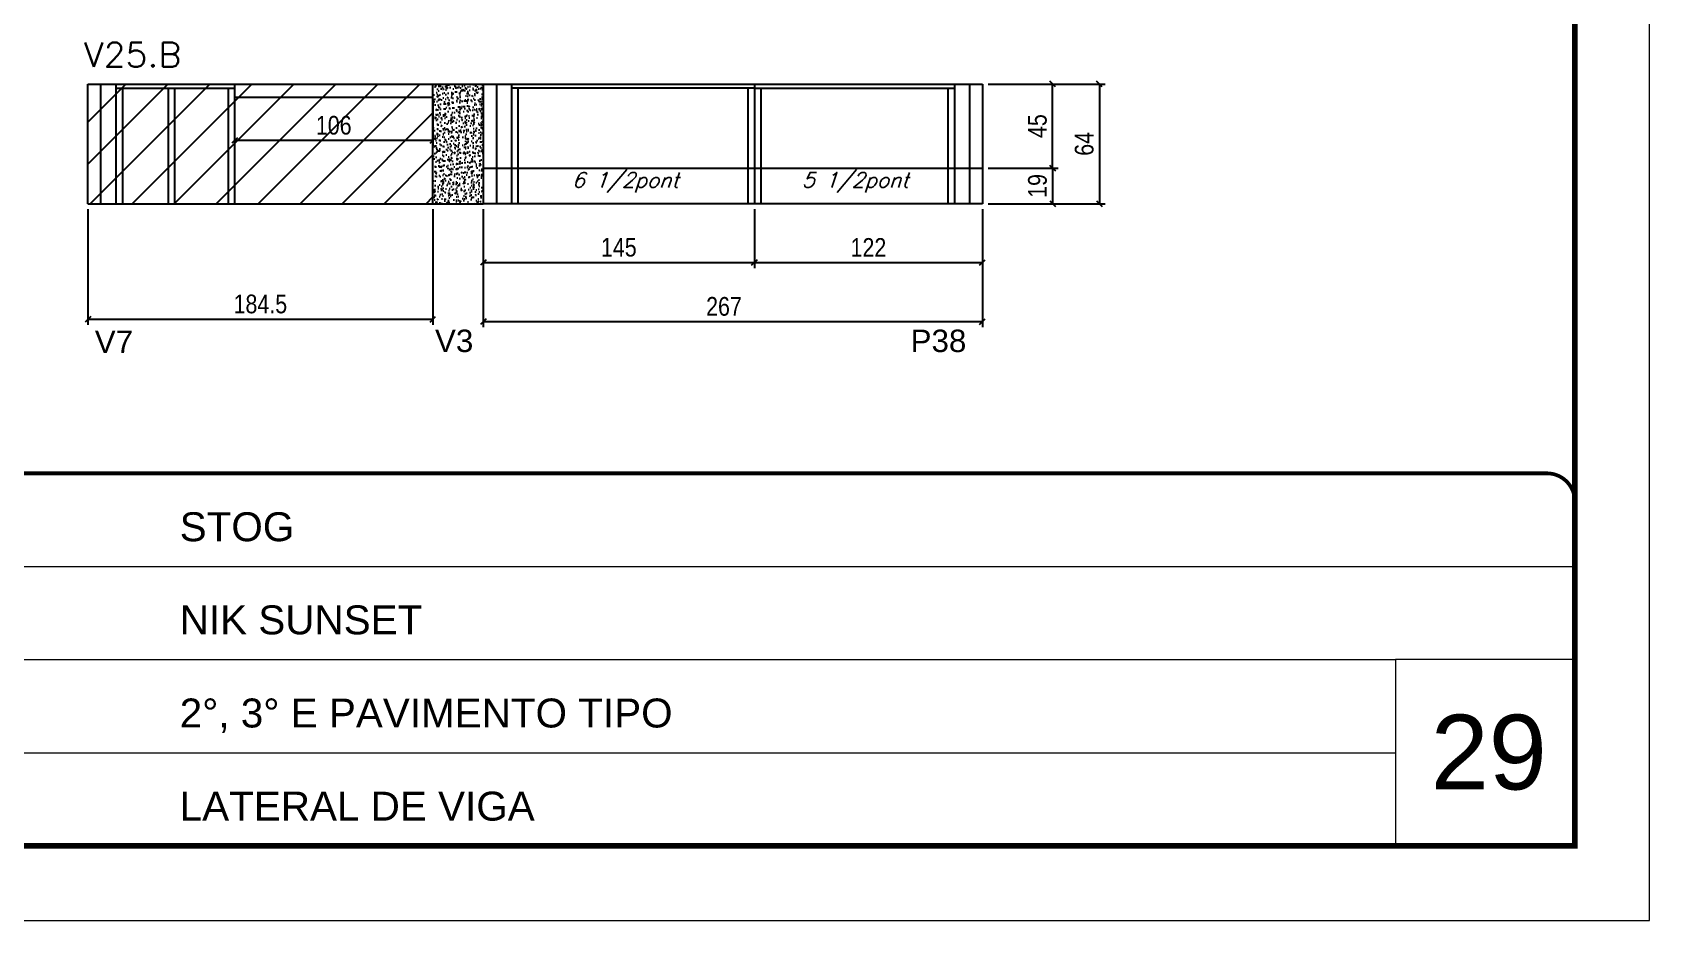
# Model space of a CAD drawing. Extents: x -10448 to -1189, y -11772 to 17235.
# Drawn here: x -9828 to -8963, y 7754 to 8229 of the extents above; entities that cross this region are included whole.
import ezdxf

# ---------------------------------------------------------------- set-up
doc = ezdxf.new("R2010")
doc.units = 0
doc.linetypes.add('CONTINUO', pattern=[0])
doc.linetypes.add('DASHED', pattern=[0.75, 0.5, -0.25])
for name, color, linetype in [('5', 5, 'Continuous'), ('COTA', 241, 'Continuous'), ('Painéis', 200, 'Continuous'), ('Reaproveitamento', 251, 'Continuous'), ('SARR_2.2x7', 40, 'Continuous'), ('SARR_3.5x7', 81, 'Continuous'), ('texto', 7, 'Continuous')]:
    doc.layers.add(name, color=color, linetype=linetype)
for name, color, linetype, lineweight in [('CARIMBO', 255, 'Continuous', 9), ('Folhas', 255, 'Continuous', 9), ('SARRAFO DE PRESSAO', 251, 'DASHED', 9), ('Texto Seção', 7, 'Continuous', 15)]:
    doc.layers.add(name, color=color, linetype=linetype, lineweight=lineweight)
doc.styles.add('ARIAL', font='arial.ttf')
doc.styles.add('COTA TECNICA', font='techl___.ttf', dxfattribs={"height": 10})
doc.styles.add('REGUA-120', font='ROMANS.shx', dxfattribs={"height": 15})
doc.styles.add('Romans', font='romans.shx')
doc.styles.get("Standard").update_dxf_attribs({"font": 'arial.ttf'})
doc.dimstyles.new('PAINEL', dxfattribs={"dimtxt": 10, "dimasz": 3, "dimexe": 3, "dimexo": 3, "dimgap": 3, "dimtad": 1, "dimdec": 1, "dimzin": 12, "dimdsep": 46, "dimtxsty": 'COTA TECNICA', "dimblk1": 'OBLIQUE', "dimblk2": 'OBLIQUE', "dimsah": 1, "dimcen": 0.9, "dimclrd": 4, "dimclre": 4, "dimclrt": 240, "dimadec": 1, "dimazin": 3, "dimtfac": 1, "dimtdec": 1, "dimtmove": 0, "dimatfit": 3, "dimfxl": 1, "dimtolj": 1, "dimtzin": 12, "dimarcsym": 0})

# ---------------------------------------------------------------- blocks, each defined once
blk = doc.blocks.new('9999999999')
at = {"color": 30, "linetype": 'CONTINUO'}
for p, q in [((98564.56, 34379.64), (99583.98, 34379.64)), ((98564.56, 34329.83), (99487.98, 34329.83)), ((99583.98, 34329.83), (99487.98, 34329.83)), ((99487.98, 34329.83), (99487.98, 34230.21)), ((98564.56, 34280.02), (99487.98, 34280.02))]:
    blk.add_line(p, q, dxfattribs=at)
at = {"color": 30, "linetype": 'CONTINUO', "const_width": 2}
blk.add_lwpolyline([(99583.98, 34230.21), (99583.98, 34414.45, 0.414214), (99568.98, 34429.45), (98228.98, 34429.45, 0.414214), (98213.98, 34414.45), (98213.98, 34245.21, 0.414214), (98228.98, 34230.21), (99583.98, 34230.21)], format="xyb", dxfattribs=at)
at = {"layer": 'Folhas'}
blk.add_lwpolyline([(98138.98, 34190.21), (99623.98, 34190.21), (99623.98, 35240.21), (98138.98, 35240.21)], close=True, dxfattribs=at)
at = {"layer": 'Folhas', "color": 30, "const_width": 3}
blk.add_lwpolyline([(98213.98, 34230.21), (99583.98, 34230.21), (99583.98, 35200.21), (98213.98, 35200.21)], close=True, dxfattribs=at)
at = {"color": 7, "linetype": 'Continuous', "ltscale": 5, "style": 'ARIAL'}
for s, height, p in [('STOG', 15.483, (98837.68, 34393.13)), ('NIK SUNSET', 15.483, (98837.68, 34343.32)), ('2°, 3° E PAVIMENTO TIPO', 15.4829, (98837.68, 34293.51)), ('LATERAL DE VIGA', 15.4829, (98837.68, 34243.7))]:
    blk.add_text(s, height=height, dxfattribs=at).set_placement(p)
blk = doc.blocks.new('_Oblique')
at = {"color": 0, "linetype": 'ByBlock', "lineweight": -2}
blk.add_line((-0.5, -0.5), (0.5, 0.5), dxfattribs=at)
blk = doc.blocks.new('*D1360')
at = {"layer": 'COTA', "color": 4, "linetype": 'ByBlock', "lineweight": -2, "transparency": 16777216}
for p, q in [((-9798.68, 8134.65), (-9798.68, 8072.83)), ((-9614.18, 8134.65), (-9614.18, 8072.83)), ((-9798.68, 8075.83), (-9614.18, 8075.83))]:
    blk.add_line(p, q, dxfattribs=at)
at = {"layer": 'Defpoints', "color": 0, "linetype": 'ByBlock', "transparency": 16777216}
for p in [(-9798.68, 8137.65), (-9614.18, 8137.65), (-9614.18, 8075.83)]:
    blk.add_point(p, dxfattribs=at)
at = {"layer": 'COTA', "color": 4, "linetype": 'ByBlock', "lineweight": -2, "transparency": 16777216, "xscale": 3, "yscale": 3, "zscale": 3, "rotation": 180}
blk.add_blockref('_Oblique', (-9798.68, 8075.83), dxfattribs=at)
at = {"layer": 'COTA', "color": 4, "linetype": 'ByBlock', "lineweight": -2, "transparency": 16777216, "xscale": 3, "yscale": 3, "zscale": 3}
blk.add_blockref('_Oblique', (-9614.18, 8075.83), dxfattribs=at)
at = {"layer": 'COTA', "color": 240, "linetype": 'ByBlock', "transparency": 16777216, "insert": (-9706.43, 8083.96), "char_height": 10, "attachment_point": 5, "style": 'COTA TECNICA'}
blk.add_mtext('\\A1;184.5', dxfattribs=at)
blk = doc.blocks.new('*D1362')
at = {"layer": 'COTA', "color": 4, "linetype": 'ByBlock', "lineweight": -2, "transparency": 16777216}
for p, q in [((-9720.18, 8191.65), (-9720.18, 8168.45)), ((-9614.18, 8191.65), (-9614.18, 8168.45)), ((-9614.18, 8171.45), (-9720.18, 8171.45))]:
    blk.add_line(p, q, dxfattribs=at)
at = {"layer": 'Defpoints', "color": 0, "linetype": 'ByBlock', "transparency": 16777216}
for p in [(-9720.18, 8194.65), (-9614.18, 8194.65), (-9720.18, 8171.45)]:
    blk.add_point(p, dxfattribs=at)
at = {"layer": 'COTA', "color": 4, "linetype": 'ByBlock', "lineweight": -2, "transparency": 16777216, "xscale": 3, "yscale": 3, "zscale": 3, "rotation": 180}
blk.add_blockref('_Oblique', (-9720.18, 8171.45), dxfattribs=at)
at = {"layer": 'COTA', "color": 4, "linetype": 'ByBlock', "lineweight": -2, "transparency": 16777216, "xscale": 3, "yscale": 3, "zscale": 3}
blk.add_blockref('_Oblique', (-9614.18, 8171.45), dxfattribs=at)
at = {"layer": 'COTA', "color": 240, "linetype": 'ByBlock', "transparency": 16777216, "insert": (-9667.18, 8179.55), "char_height": 10, "attachment_point": 5, "style": 'COTA TECNICA'}
blk.add_mtext('\\A1;106', dxfattribs=at)
blk = doc.blocks.new('*D1353')
at = {"layer": 'COTA', "color": 4, "linetype": 'ByBlock', "lineweight": -2, "transparency": 16777216}
for p, q in [((-9587.18, 8134.65), (-9587.18, 8103.19)), ((-9442.18, 8134.65), (-9442.18, 8103.19)), ((-9587.18, 8106.19), (-9442.18, 8106.19))]:
    blk.add_line(p, q, dxfattribs=at)
at = {"layer": 'Defpoints', "color": 0, "linetype": 'ByBlock', "transparency": 16777216}
for p in [(-9587.18, 8137.65), (-9442.18, 8137.65), (-9442.18, 8106.19)]:
    blk.add_point(p, dxfattribs=at)
at = {"layer": 'COTA', "color": 4, "linetype": 'ByBlock', "lineweight": -2, "transparency": 16777216, "xscale": 3, "yscale": 3, "zscale": 3, "rotation": 180}
blk.add_blockref('_Oblique', (-9587.18, 8106.19), dxfattribs=at)
at = {"layer": 'COTA', "color": 4, "linetype": 'ByBlock', "lineweight": -2, "transparency": 16777216, "xscale": 3, "yscale": 3, "zscale": 3}
blk.add_blockref('_Oblique', (-9442.18, 8106.19), dxfattribs=at)
at = {"layer": 'COTA', "color": 240, "linetype": 'ByBlock', "transparency": 16777216, "insert": (-9514.68, 8114.3), "char_height": 10, "attachment_point": 5, "style": 'COTA TECNICA'}
blk.add_mtext('\\A1;145', dxfattribs=at)
blk = doc.blocks.new('*D1354')
at = {"layer": 'COTA', "color": 4, "linetype": 'ByBlock', "lineweight": -2, "transparency": 16777216}
for p, q in [((-9442.18, 8134.65), (-9442.18, 8103.19)), ((-9320.18, 8134.65), (-9320.18, 8103.19)), ((-9442.18, 8106.19), (-9320.18, 8106.19))]:
    blk.add_line(p, q, dxfattribs=at)
at = {"layer": 'Defpoints', "color": 0, "linetype": 'ByBlock', "transparency": 16777216}
for p in [(-9442.18, 8137.65), (-9320.18, 8137.65), (-9320.18, 8106.19)]:
    blk.add_point(p, dxfattribs=at)
at = {"layer": 'COTA', "color": 4, "linetype": 'ByBlock', "lineweight": -2, "transparency": 16777216, "xscale": 3, "yscale": 3, "zscale": 3, "rotation": 180}
blk.add_blockref('_Oblique', (-9442.18, 8106.19), dxfattribs=at)
at = {"layer": 'COTA', "color": 4, "linetype": 'ByBlock', "lineweight": -2, "transparency": 16777216, "xscale": 3, "yscale": 3, "zscale": 3}
blk.add_blockref('_Oblique', (-9320.18, 8106.19), dxfattribs=at)
at = {"layer": 'COTA', "color": 240, "linetype": 'ByBlock', "transparency": 16777216, "insert": (-9381.18, 8114.25), "char_height": 10, "attachment_point": 5, "style": 'COTA TECNICA'}
blk.add_mtext('\\A1;122', dxfattribs=at)
blk = doc.blocks.new('*D262')
at = {"layer": 'COTA', "color": 4, "linetype": 'ByBlock', "lineweight": -2, "transparency": 16777216}
for p, q in [((-9587.18, 8134.65), (-9587.18, 8071.57)), ((-9320.18, 8134.65), (-9320.18, 8071.57)), ((-9587.18, 8074.57), (-9320.18, 8074.57))]:
    blk.add_line(p, q, dxfattribs=at)
at = {"layer": 'Defpoints', "color": 0, "linetype": 'ByBlock', "transparency": 16777216}
for p in [(-9587.18, 8137.65), (-9320.18, 8137.65), (-9320.18, 8074.57)]:
    blk.add_point(p, dxfattribs=at)
at = {"layer": 'COTA', "color": 4, "linetype": 'ByBlock', "lineweight": -2, "transparency": 16777216, "xscale": 3, "yscale": 3, "zscale": 3, "rotation": 180}
blk.add_blockref('_Oblique', (-9587.18, 8074.57), dxfattribs=at)
at = {"layer": 'COTA', "color": 4, "linetype": 'ByBlock', "lineweight": -2, "transparency": 16777216, "xscale": 3, "yscale": 3, "zscale": 3}
blk.add_blockref('_Oblique', (-9320.18, 8074.57), dxfattribs=at)
at = {"layer": 'COTA', "color": 240, "linetype": 'ByBlock', "transparency": 16777216, "insert": (-9458.43, 8082.67), "char_height": 10, "attachment_point": 5, "style": 'COTA TECNICA'}
blk.add_mtext('\\A1;267', dxfattribs=at)
blk = doc.blocks.new('*D1355')
at = {"layer": 'COTA', "color": 4, "linetype": 'ByBlock', "lineweight": -2, "transparency": 16777216}
for p, q in [((-9317.18, 8201.65), (-9254.59, 8201.65)), ((-9257.59, 8201.65), (-9257.59, 8137.65)), ((-9317.18, 8137.65), (-9254.59, 8137.65))]:
    blk.add_line(p, q, dxfattribs=at)
at = {"layer": 'Defpoints', "color": 0, "linetype": 'ByBlock', "transparency": 16777216}
for p in [(-9320.18, 8201.65), (-9320.18, 8137.65), (-9257.59, 8137.65)]:
    blk.add_point(p, dxfattribs=at)
at = {"layer": 'COTA', "color": 4, "linetype": 'ByBlock', "lineweight": -2, "transparency": 16777216, "xscale": 3, "yscale": 3, "zscale": 3}
for p, rotation in [((-9257.59, 8201.65), 90), ((-9257.59, 8137.65), 270)]:
    blk.add_blockref('_Oblique', p, dxfattribs=dict(at, rotation=rotation))
at = {"layer": 'COTA', "color": 240, "linetype": 'ByBlock', "transparency": 16777216, "insert": (-9265.69, 8169.65), "char_height": 10, "attachment_point": 5, "rotation": 90, "style": 'COTA TECNICA'}
blk.add_mtext('\\A1;64', dxfattribs=at)
blk = doc.blocks.new('*D1356')
at = {"layer": 'COTA', "color": 4, "linetype": 'ByBlock', "lineweight": -2, "transparency": 16777216}
for p, q in [((-9317.18, 8201.65), (-9279.64, 8201.65)), ((-9282.64, 8156.65), (-9282.64, 8201.65)), ((-9317.18, 8156.65), (-9279.64, 8156.65))]:
    blk.add_line(p, q, dxfattribs=at)
at = {"layer": 'Defpoints', "color": 0, "linetype": 'ByBlock', "transparency": 16777216}
for p in [(-9320.18, 8201.65), (-9282.64, 8201.65), (-9320.18, 8156.65)]:
    blk.add_point(p, dxfattribs=at)
at = {"layer": 'COTA', "color": 4, "linetype": 'ByBlock', "lineweight": -2, "transparency": 16777216, "xscale": 3, "yscale": 3, "zscale": 3}
for p, rotation in [((-9282.64, 8201.65), 90), ((-9282.64, 8156.65), 270)]:
    blk.add_blockref('_Oblique', p, dxfattribs=dict(at, rotation=rotation))
at = {"layer": 'COTA', "color": 240, "linetype": 'ByBlock', "transparency": 16777216, "insert": (-9290.75, 8179.15), "char_height": 10, "attachment_point": 5, "rotation": 90, "style": 'COTA TECNICA'}
blk.add_mtext('\\A1;45', dxfattribs=at)
blk = doc.blocks.new('*D1357')
at = {"layer": 'COTA', "color": 4, "linetype": 'ByBlock', "lineweight": -2, "transparency": 16777216}
for p, q in [((-9317.18, 8156.65), (-9279.64, 8156.65)), ((-9282.64, 8156.65), (-9282.64, 8137.65)), ((-9317.18, 8137.65), (-9279.64, 8137.65))]:
    blk.add_line(p, q, dxfattribs=at)
at = {"layer": 'Defpoints', "color": 0, "linetype": 'ByBlock', "transparency": 16777216}
for p in [(-9320.18, 8156.65), (-9320.18, 8137.65), (-9282.64, 8137.65)]:
    blk.add_point(p, dxfattribs=at)
at = {"layer": 'COTA', "color": 4, "linetype": 'ByBlock', "lineweight": -2, "transparency": 16777216, "xscale": 3, "yscale": 3, "zscale": 3}
for p, rotation in [((-9282.64, 8156.65), 90), ((-9282.64, 8137.65), 270)]:
    blk.add_blockref('_Oblique', p, dxfattribs=dict(at, rotation=rotation))
at = {"layer": 'COTA', "color": 240, "linetype": 'ByBlock', "transparency": 16777216, "insert": (-9290.72, 8147.15), "char_height": 10, "attachment_point": 5, "rotation": 90, "style": 'COTA TECNICA'}
blk.add_mtext('\\A1;19', dxfattribs=at)

msp = doc.modelspace()

# ---------------------------------------------------------------- hatches: boundary and pattern name
at = {"layer": 'COTA', "linetype": 'ByBlock'}
h = msp.add_hatch(dxfattribs=at)
h.set_pattern_fill('AR-CONC', color=256, scale=0.03)
h.set_pattern_definition([(50, (-139281.0885, -16348.505), (5.46554007, -0.47817257), [0.5715, -6.2865]), (355, (-139281.0885, -16348.505), (-1.05730264, 5.73170536), [0.4572, -5.02921753]), (100.4514447, (-139280.633, -16348.545), (4.40823741, 5.25353256), [0.48570026, -5.34270734]), (46.1842, (-139281.0885, -16346.981), (8.13237123, -1.26126984), [0.85725, -9.42975]), (96.6355576, (-139280.411, -16347.086), (7.122124, 7.42278374), [0.7285507, -8.01406824]), (351.184151, (-139281.0885, -16346.981), (7.122124, 7.42278374), [0.685799, -7.54379196]), (21, (-139280.3265, -16347.362), (4.54843174, -3.06795595), [0.5715, -6.2865]), (326, (-139280.3265, -16347.362), (1.85406085, 5.52563898), [0.4572, -5.0292]), (71.451445, (-139279.9475, -16347.6176), (6.40249258, 2.45768307), [0.48570026, -5.34269813]), (37.5, (-139281.0885, -16348.505), (0.092658098, 2.536651166), [0, -4.96824, 0, -5.1054, 0, -5.04825]), (7.5, (-139281.0885, -16348.505), (2.004589875, 3.005417245), [0, -2.91084, 0, -4.85394, 0, -1.92405]), (327.5, (-139282.7878, -16348.505), (4.067717855, -0.17186232), [0, -1.905, 0, -5.9436, 0, -7.8867]), (317.5, (-139283.5498, -16348.505), (4.44387544, 0.76279473), [0, -2.4765, 0, -3.94716, 0, -5.6007])])
h.paths.add_polyline_path([(-9587.18, 8201.65), (-9614.18, 8201.65), (-9614.18, 8137.65), (-9587.18, 8137.65)])
at = {"layer": 'Reaproveitamento', "linetype": 'ByBlock'}
h = msp.add_hatch(dxfattribs=at)
h.set_pattern_fill('ANSI31', color=256, scale=5)
h.set_pattern_definition([(45, (-139469.283, -18395.978), (-11.2253202, 11.2253202), [])])
h.paths.add_polyline_path([(-9798.68, 8137.65), (-9614.18, 8137.65), (-9614.18, 8201.65), (-9798.68, 8201.65)])

# ---------------------------------------------------------------- linework, layer by layer
at = {"layer": 'COTA', "linetype": 'ByBlock'}
for p, q in [((-9614.18, 8201.65), (-9587.18, 8201.65)), ((-9614.18, 8137.65), (-9587.18, 8137.65))]:
    msp.add_line(p, q, dxfattribs=at)
at = {"layer": 'Painéis', "linetype": 'ByBlock'}
for p, q in [((-9798.68, 8201.65), (-9614.18, 8201.65)), ((-9798.68, 8137.65), (-9798.68, 8201.65)), ((-9614.18, 8137.65), (-9614.18, 8201.65)), ((-9798.68, 8137.65), (-9614.18, 8137.65))]:
    msp.add_line(p, q, dxfattribs=at)
at = {"layer": 'Painéis'}
for p, q in [((-9587.18, 8201.65), (-9320.18, 8201.65)), ((-9587.18, 8201.65), (-9587.18, 8137.65)), ((-9442.18, 8201.65), (-9442.18, 8137.65)), ((-9320.18, 8201.65), (-9320.18, 8137.65)), ((-9587.18, 8156.65), (-9320.18, 8156.65)), ((-9320.18, 8137.65), (-9587.18, 8137.65))]:
    msp.add_line(p, q, dxfattribs=at)
at = {"layer": 'SARR_2.2x7', "linetype": 'Continuous'}
for p, q in [((-9791.68, 8137.65), (-9791.68, 8201.65)), ((-9580.18, 8201.65), (-9580.18, 8137.65)), ((-9327.18, 8201.65), (-9327.18, 8137.65)), ((-9783.68, 8199.45), (-9720.18, 8199.45)), ((-9720.18, 8194.65), (-9614.18, 8194.65)), ((-9442.18, 8199.45), (-9572.18, 8199.45)), ((-9442.18, 8199.45), (-9335.18, 8199.45))]:
    msp.add_line(p, q, dxfattribs=at)
at = {"layer": 'SARR_3.5x7'}
for p, q in [((-9783.68, 8201.65), (-9783.68, 8137.65)), ((-9720.18, 8201.65), (-9720.18, 8137.65)), ((-9572.18, 8201.65), (-9572.18, 8137.65)), ((-9335.18, 8201.65), (-9335.18, 8137.65)), ((-9780.18, 8199.45), (-9780.18, 8137.65)), ((-9755.81, 8199.45), (-9755.81, 8137.65)), ((-9752.31, 8199.45), (-9752.31, 8137.65)), ((-9723.68, 8199.45), (-9723.68, 8137.65)), ((-9568.68, 8199.45), (-9568.68, 8137.65)), ((-9445.68, 8199.45), (-9445.68, 8137.65)), ((-9438.68, 8199.45), (-9438.68, 8137.65)), ((-9338.68, 8199.45), (-9338.68, 8137.65)), ((-9783.68, 8137.65), (-9780.18, 8137.65)), ((-9723.68, 8137.65), (-9720.18, 8137.65))]:
    msp.add_line(p, q, dxfattribs=at)

# ---------------------------------------------------------------- block references
at = {"layer": 'SARRAFO DE PRESSAO', "color": 6, "linetype": 'ByBlock'}
msp.add_blockref('9999999999', (-108587.26, -26436), dxfattribs=at)

# ---------------------------------------------------------------- texts
at = {"layer": '5', "linetype": 'Continuous'}
for s, rotation, p in [('V7', 0.00004, (-9795, 8057.82)), ('V3', 359.99996, (-9613.02, 8058.3)), ('P38', 359.99996, (-9358.6, 8058.3))]:
    msp.add_text(s, height=12, rotation=rotation, dxfattribs=at).set_placement(p)
at = {"layer": 'CARIMBO', "style": 'ARIAL'}
msp.add_text('29', height=40, dxfattribs=at).set_placement((-9080.42, 7824.35))
at = {"layer": 'texto', "color": 2, "char_height": 8, "attachment_point": 5, "style": 'Romans'}
for s, insert in [('{\\Q19;\\C256;6 1/2pont}', (-9511.18, 8149.03)), ('{\\Q19;\\C256;5 1/2pont}', (-9388.22, 8149.03))]:
    msp.add_mtext(s, dxfattribs=dict(at, insert=insert))
at = {"layer": 'Texto Seção', "style": 'REGUA-120', "width": 1.05}
msp.add_text('V25.B', height=13, dxfattribs=at).set_placement((-9800.76, 8210.84))

# ---------------------------------------------------------------- dimensions: what is measured, and where the dimension line sits
at = {"layer": 'COTA', "linetype": 'ByBlock'}
for base, p1, p2, picture, middle in [((-9257.59, 8137.65), (-9320.18, 8201.65), (-9320.18, 8137.65), '*D1355', (-9265.69, 8169.65)), ((-9282.64, 8201.65), (-9320.18, 8156.65), (-9320.18, 8201.65), '*D1356', (-9290.75, 8179.15)), ((-9282.64, 8137.65), (-9320.18, 8156.65), (-9320.18, 8137.65), '*D1357', (-9290.72, 8147.15))]:
    dim = msp.add_linear_dim(base=base, p1=p1, p2=p2, angle=90, dimstyle='PAINEL', dxfattribs=at)
    dim.commit()
    dim.dimension.update_dxf_attribs({"geometry": picture, "text_midpoint": middle})
for base, p1, p2, picture, middle in [((-9720.18, 8171.45), (-9614.18, 8194.65), (-9720.18, 8194.65), '*D1362', (-9667.18, 8179.55)), ((-9614.18, 8075.83), (-9798.68, 8137.65), (-9614.18, 8137.65), '*D1360', (-9706.43, 8083.96)), ((-9442.18, 8106.19), (-9587.18, 8137.65), (-9442.18, 8137.65), '*D1353', (-9514.68, 8114.3))]:
    dim = msp.add_linear_dim(base=base, p1=p1, p2=p2, dimstyle='PAINEL', dxfattribs=at)
    dim.commit()
    dim.dimension.update_dxf_attribs({"geometry": picture, "text_midpoint": middle})
dim = msp.add_linear_dim(base=(-9320.18, 8074.57), p1=(-9587.18, 8137.65), p2=(-9320.18, 8137.65), dimstyle='PAINEL', dxfattribs=at)
dim.commit()
dim.dimension.update_dxf_attribs({"geometry": '*D262', "text_midpoint": (-9458.43, 8074.57), "dimtype": 160})
dim = msp.add_linear_dim(base=(-9320.18, 8106.19), p1=(-9442.18, 8137.65), p2=(-9320.18, 8137.65), dimstyle='PAINEL', override={"dimtmove": 1}, dxfattribs=at)
dim.commit()
dim.dimension.update_dxf_attribs({"geometry": '*D1354', "text_midpoint": (-9381.18, 8114.25)})

doc.saveas('drawing.dxf')
